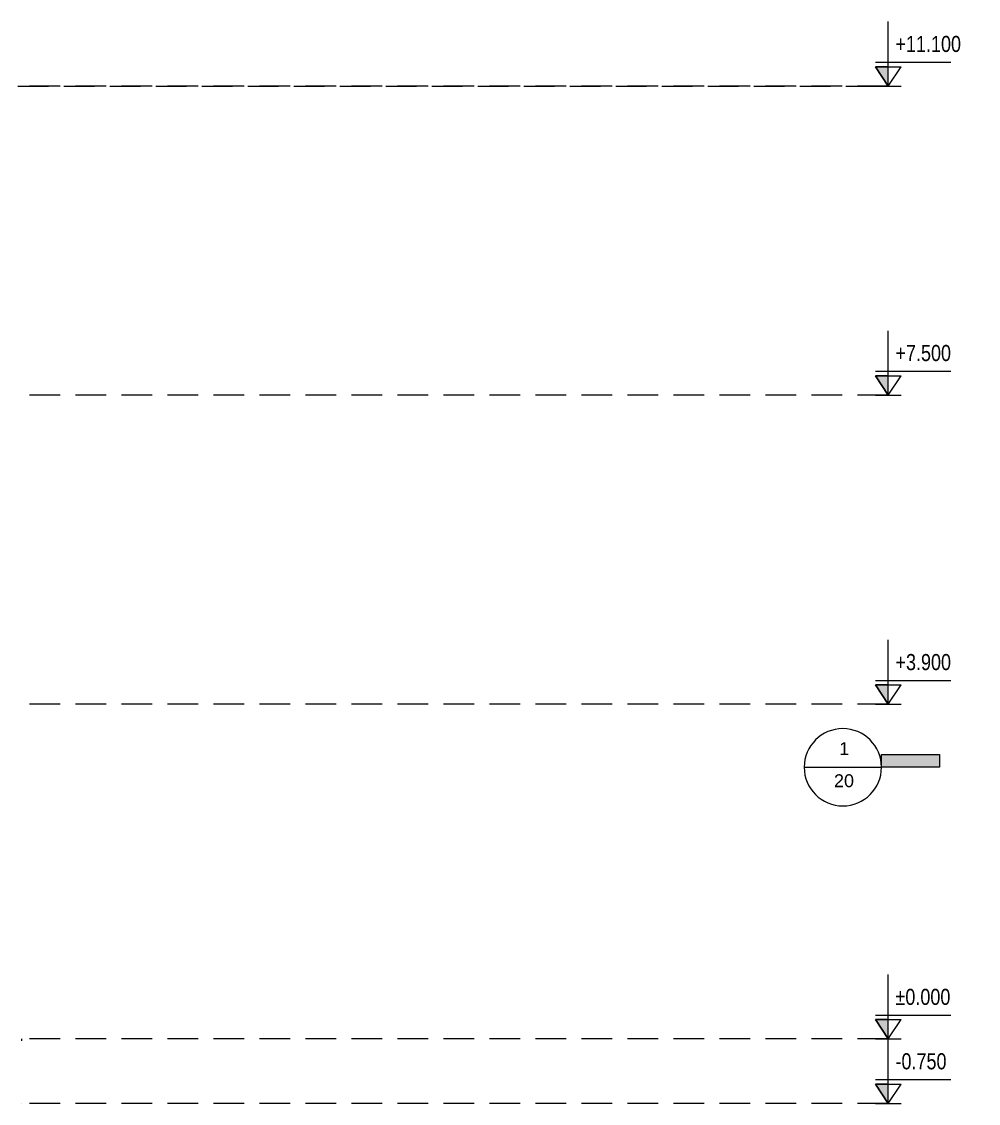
# Model space of a CAD drawing. Header units: millimetres. Extents: x -16132 to 11483, y -4520 to 23231.
# Drawn here: x 342 to 11483, y -750 to 11850 of the extents above; entities that cross this region are included whole.
import ezdxf

# ---------------------------------------------------------------- set-up
doc = ezdxf.new("R2010")
doc.units = ezdxf.units.MM
doc.linetypes.add('Abgebrochen', pattern=[535.78125, 357.1875, -178.59375])
doc.linetypes.add('Hidden', pattern=[535.78125, 357.1875, -178.59375])
doc.layers.add('A-FLOR-LEVL', color=7, linetype='Continuous', lineweight=9)
doc.layers.add('G-ANNO-SYMB', color=7, linetype='Abgebrochen', lineweight=9)
doc.layers.add('G-IMPT', color=7, linetype='Continuous', lineweight=18, true_color=0xffffff)
doc.styles.add('Arial', font='arial.ttf', dxfattribs={"width": 0.8, "height": 187.5})
doc.styles.add('Arial_1', font='arial.ttf', dxfattribs={"height": 150})

# ---------------------------------------------------------------- blocks, each defined once
blk = doc.blocks.new('Window_K2_Stack - Sync_3dsMax_To_Revit-2428540-MẶT ĐỨNG KIẾN TRÚC TRỤC A-E')
at = {"layer": 'G-IMPT'}
for p, q in [((342, 0), (342, -20)), ((342, -750), (342, -750))]:
    blk.add_line(p, q, dxfattribs=at)
blk = doc.blocks.new('Window_K2_Stack - Window_K2_Stack-2377845-MẶT ĐỨNG KIẾN TRÚC TRỤC A-E')
blk.add_blockref('Window_K2_Stack - Sync_3dsMax_To_Revit-2428540-MẶT ĐỨNG KIẾN TRÚC TRỤC A-E', (0, 0))
blk = doc.blocks.new('Level - _-000-1742762-MẶT ĐỨNG KIẾN TRÚC TRỤC A-E')
at = {"layer": 'A-FLOR-LEVL'}
blk.add_hatch(color=256, dxfattribs=at).paths.add_polyline_path([(10434, 225), (10434, 0), (10284, 225)])
for p, q in [((10434, 0), (10434, 750)), ((10284, 277), (11163, 277)), ((10434, 0), (10284, 225)), ((10284, 225), (10584, 225)), ((10434, 225), (10284, 225)), ((10284, 225), (10434, 0)), ((10434, 0), (10584, 225)), ((10434, 0), (10434, 225)), ((10284, 0), (10584, 0))]:
    blk.add_line(p, q, dxfattribs=at)
blk = doc.blocks.new('Level - 000_-1742766-MẶT ĐỨNG KIẾN TRÚC TRỤC A-E')
at = {"layer": 'A-FLOR-LEVL'}
blk.add_hatch(color=256, dxfattribs=at).paths.add_polyline_path([(10434, 4125), (10434, 3900), (10284, 4125)])
for p, q in [((10434, 3900), (10434, 4650)), ((10284, 4177), (11163, 4177)), ((10434, 3900), (10284, 4125)), ((10284, 4125), (10584, 4125)), ((10434, 4125), (10284, 4125)), ((10284, 4125), (10434, 3900)), ((10434, 3900), (10584, 4125)), ((10434, 3900), (10434, 4125)), ((10284, 3900), (10584, 3900))]:
    blk.add_line(p, q, dxfattribs=at)
blk = doc.blocks.new('Detail View - M_Section Tail - Filled Horizontal-28776-MẶT ĐỨNG KIẾN TRÚC TRỤC A-E')
at = {"layer": 'G-ANNO-SYMB', "linetype": 'Continuous'}
blk.add_hatch(color=256, dxfattribs=at).paths.add_polyline_path([(10355, 3315), (10355, 3165), (11030, 3165), (11030, 3315)])
for p, q in [((10355, 3315), (11030, 3315)), ((10355, 3165), (10355, 3315)), ((11030, 3315), (11030, 3165)), ((11030, 3165), (10355, 3165))]:
    blk.add_line(p, q, dxfattribs=at)
blk = doc.blocks.new('Detail View - M_Section Head - No Arrow-28929-MẶT ĐỨNG KIẾN TRÚC TRỤC A-E')
at = {"layer": 'G-ANNO-SYMB', "linetype": 'Continuous'}
for start, end in [(0, 180), (180, 360)]:
    blk.add_arc((9905, 3165), 450, start, end, dxfattribs=at)

msp = doc.modelspace()

# ---------------------------------------------------------------- linework, layer by layer
at = {"layer": 'A-FLOR-LEVL', "linetype": 'Hidden'}
for p, q in [((-15240, 11100), (10434, 11100)), ((10434, 11100), (-3430, 11100)), ((10434, 7500), (-3430, 7500)), ((10434, 3900), (-3430, 3900)), ((10434, 0), (-3430, 0)), ((10434, -750), (-3430, -750))]:
    msp.add_line(p, q, dxfattribs=at)
at = {"layer": 'G-ANNO-SYMB', "linetype": 'Continuous'}
msp.add_line((9455, 3165), (10355, 3165), dxfattribs=at)

# ---------------------------------------------------------------- block references
at = {"layer": 'A-FLOR-LEVL'}
for name, p in [('Level - 000_-1742766-MẶT ĐỨNG KIẾN TRÚC TRỤC A-E', (0, 7200)), ('Level - 000_-1742766-MẶT ĐỨNG KIẾN TRÚC TRỤC A-E', (0, 3600)), ('Level - 000_-1742766-MẶT ĐỨNG KIẾN TRÚC TRỤC A-E', (0, 0)), ('Level - _-000-1742762-MẶT ĐỨNG KIẾN TRÚC TRỤC A-E', (0, 0)), ('Level - 000_-1742766-MẶT ĐỨNG KIẾN TRÚC TRỤC A-E', (0, -4650))]:
    msp.add_blockref(name, p, dxfattribs=at)
at = {"layer": 'G-ANNO-SYMB', "linetype": 'Continuous'}
for name in ['Detail View - M_Section Head - No Arrow-28929-MẶT ĐỨNG KIẾN TRÚC TRỤC A-E', 'Detail View - M_Section Tail - Filled Horizontal-28776-MẶT ĐỨNG KIẾN TRÚC TRỤC A-E']:
    msp.add_blockref(name, (0, 0), dxfattribs=at)
at = {"layer": 'G-IMPT'}
msp.add_blockref('Window_K2_Stack - Window_K2_Stack-2377845-MẶT ĐỨNG KIẾN TRÚC TRỤC A-E', (0, 0), dxfattribs=at)

# ---------------------------------------------------------------- texts
at = {"layer": 'G-ANNO-SYMB', "linetype": 'Continuous', "char_height": 150, "attachment_point": 1, "style": 'Arial_1'}
for s, insert, width in [('1', (9862, 3457), 144.3), ('20', (9802, 3083), 288.61)]:
    msp.add_mtext(s, dxfattribs=dict(at, insert=insert, width=width))

# ---------------------------------------------------------------- next in the draw order: texts
at = {"layer": 'A-FLOR-LEVL', "char_height": 187.5, "attachment_point": 1, "style": 'Arial', "bg_fill": 3, "box_fill_scale": 1.25, "bg_fill_color": 256, "bg_fill_true_color": 13158600, "bg_fill_transparency": 0}
for s, insert, width in [('+11.100', (10518, 11684), 918.73), ('+7.500', (10518, 8084), 779.24), ('+3.900', (10518, 4484), 779.24), ('±0.000', (10518, 584), 769.62), ('-0.750', (10518, -166), 716.71)]:
    msp.add_mtext(s, dxfattribs=dict(at, insert=insert, width=width))

# ---------------------------------------------------------------- next in the draw order: texts
for s, insert, width in [('+11.100', (10518, 11684), 918.73), ('+7.500', (10518, 8084), 779.24), ('+3.900', (10518, 4484), 779.24), ('-0.750', (10518, -166), 716.71)]:
    msp.add_mtext(s, dxfattribs=dict(at, insert=insert, width=width))

# ---------------------------------------------------------------- next in the draw order: block references
at = {"layer": 'A-FLOR-LEVL'}
msp.add_blockref('Level - 000_-1742766-MẶT ĐỨNG KIẾN TRÚC TRỤC A-E', (0, 7200), dxfattribs=at)

# ---------------------------------------------------------------- next in the draw order: texts
at = {"layer": 'A-FLOR-LEVL', "insert": (10518, 11684), "char_height": 187.5, "width": 918.73, "attachment_point": 1, "style": 'Arial', "bg_fill": 3, "box_fill_scale": 1.25, "bg_fill_color": 256, "bg_fill_true_color": 13158600, "bg_fill_transparency": 0}
msp.add_mtext('+11.100', dxfattribs=at)

# ---------------------------------------------------------------- next in the draw order: texts
msp.add_mtext('+11.100', dxfattribs=at)

doc.saveas('drawing.dxf')
